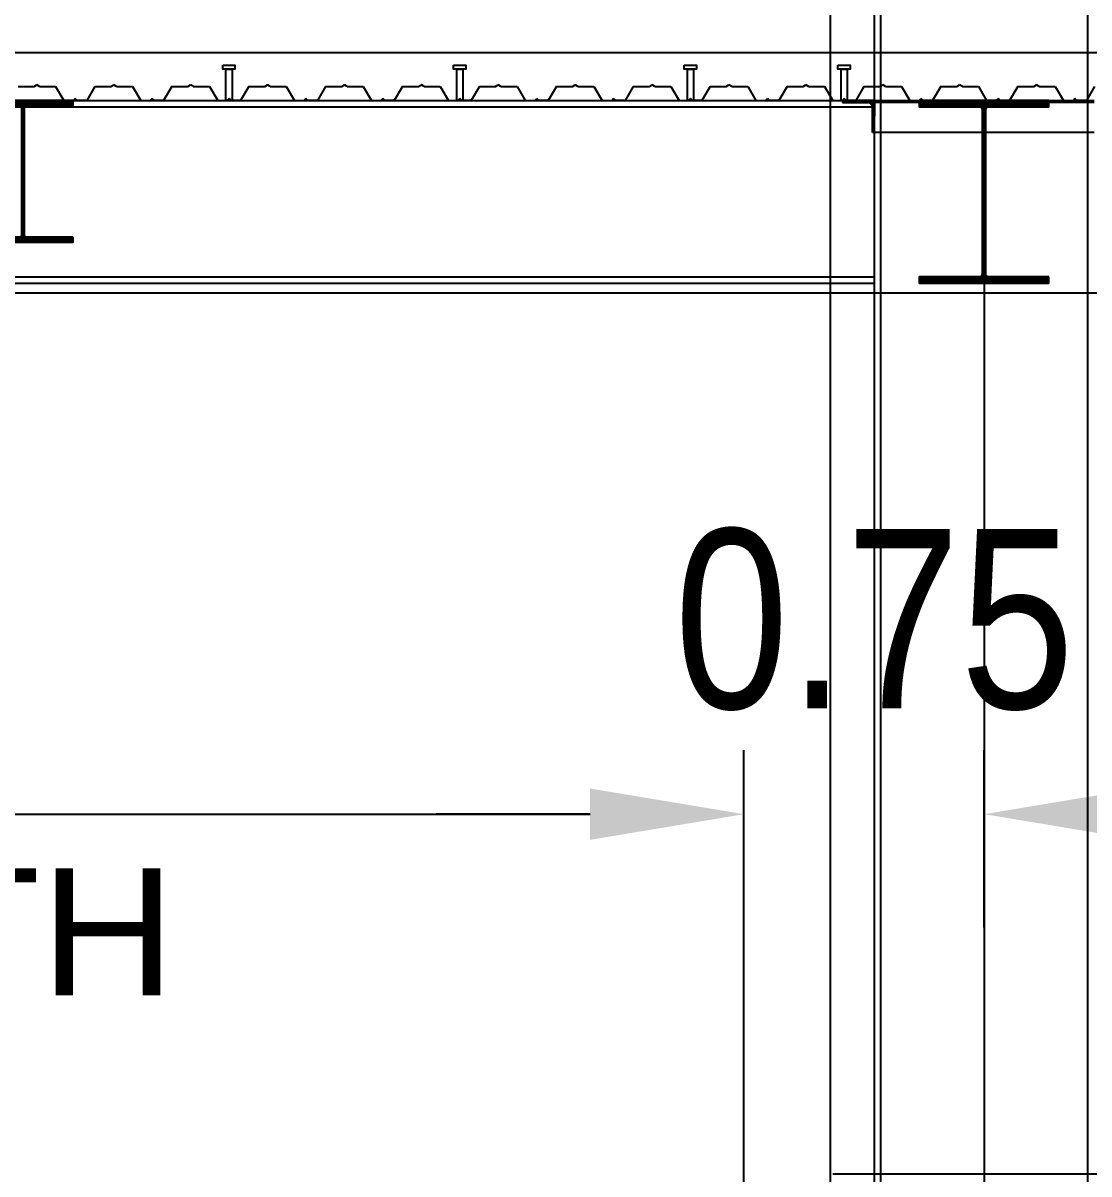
# Model space of a CAD drawing. Header units: millimetres. Extents: x 2148 to 2681, y 758 to 986.
# Drawn here: x 2214.775 to 2216.439, y 857.907 to 859.703 of the extents above; entities that cross this region are included whole.
import ezdxf

# ---------------------------------------------------------------- set-up
doc = ezdxf.new("R2010")
doc.units = ezdxf.units.MM
doc.linetypes.add('CENTER2', pattern=[28.575, 19.05, -3.175, 3.175, -3.175])
for name, color, linetype in [('D', 1, 'Continuous'), ('HATCH', 8, 'Continuous'), ('S_GRID LINES', 252, 'Continuous')]:
    doc.layers.add(name, color=color, linetype=linetype)
doc.styles.add('ARIALNW', font='ARIALN.TTF')
doc.styles.add('MMTX$0$ESMX$0$X-OPTA1D', font='x-opta1d')
doc.dimstyles.new('DIM 200', dxfattribs={"dimtxt": 0.36, "dimasz": 0.35, "dimexe": 0.1, "dimexo": 0, "dimgap": 0.08, "dimtad": 1, "dimlfac": 2, "dimrnd": 0.005, "dimzin": 1, "dimdsep": 46, "dimtxsty": 'ARIALNW', "dimcen": 0.09, "dimclrd": 6, "dimclre": 6, "dimclrt": 13, "dimadec": 0, "dimazin": 0, "dimtfac": 1, "dimtofl": 0, "dimtmove": 2, "dimatfit": 3, "dimfxl": 1, "dimtolj": 1, "dimtzin": 0, "dimarcsym": 0})

# ---------------------------------------------------------------- blocks, each defined once
blk = doc.blocks.new('*D2283')
at = {"layer": 'D', "color": 6, "lineweight": -2, "ltscale": 0.5, "transparency": 16777216}
for p, q in [((2216.5462, 859.6571), (2222.1587, 859.6571)), ((2222.0587, 858.1871), (2222.0587, 859.3771)), ((2216.0391, 857.9071), (2222.1587, 857.9071))]:
    blk.add_line(p, q, dxfattribs=at)
at = {"layer": 'D', "color": 6, "ltscale": 0.5, "transparency": 16777216}
for points in [[(2222.012, 859.3771), (2222.1054, 859.3771), (2222.0587, 859.6571)], [(2222.012, 858.1871), (2222.1054, 858.1871), (2222.0587, 857.9071)]]:
    blk.add_solid(points, dxfattribs=at)
at = {"layer": 'Defpoints', "color": 0, "ltscale": 0.5, "transparency": 16777216}
for p in [(2216.5462, 859.6571), (2222.0587, 859.6571), (2216.0391, 857.9071, 0)]:
    blk.add_point(p, dxfattribs=at)
at = {"layer": 'D', "color": 13, "ltscale": 0.5, "transparency": 16777216, "insert": (2221.7949, 858.7821), "char_height": 0.36, "attachment_point": 5, "rotation": 90, "style": 'ARIALNW'}
blk.add_mtext('\\A1;3.50', dxfattribs=at)
blk = doc.blocks.new('*D2285')
at = {"layer": 'D', "color": 6, "lineweight": -2, "transparency": 16777216}
for p, q in [((2212.1503, 857.29), (2212.1503, 858.5685)), ((2215.9004, 857.29), (2215.9004, 858.5685)), ((2212.3903, 858.4685), (2215.6604, 858.4685))]:
    blk.add_line(p, q, dxfattribs=at)
at = {"layer": 'D', "color": 6, "transparency": 16777216}
for points in [[(2212.3903, 858.5085), (2212.3903, 858.4285), (2212.1503, 858.4685)], [(2215.6604, 858.5085), (2215.6604, 858.4285), (2215.9004, 858.4685)]]:
    blk.add_solid(points, dxfattribs=at)
at = {"layer": 'Defpoints', "color": 0, "transparency": 16777216}
for p in [(2215.9004, 858.4685), (2212.1503, 857.29, 0), (2215.9004, 857.29, 0)]:
    blk.add_point(p, dxfattribs=at)
at = {"layer": 'D', "color": 13, "transparency": 16777216, "insert": (2214.0253, 858.6915), "char_height": 0.28, "attachment_point": 5, "style": 'ARIALNW'}
blk.add_mtext('\\A1;7.50', dxfattribs=at)
blk = doc.blocks.new('*D2287')
at = {"layer": 'D', "color": 6, "lineweight": -2, "transparency": 16777216}
for p, q in [((2215.9004, 858.2917), (2215.9004, 858.5685)), ((2216.2755, 858.2917), (2216.2755, 858.5685)), ((2215.6604, 858.4685), (2215.4204, 858.4685)), ((2216.5155, 858.4685), (2216.7555, 858.4685))]:
    blk.add_line(p, q, dxfattribs=at)
at = {"layer": 'D', "color": 6, "transparency": 16777216}
for points in [[(2215.6604, 858.5085), (2215.6604, 858.4285), (2215.9004, 858.4685)], [(2216.5155, 858.5085), (2216.5155, 858.4285), (2216.2755, 858.4685)]]:
    blk.add_solid(points, dxfattribs=at)
at = {"layer": 'Defpoints', "color": 0, "transparency": 16777216}
for p in [(2216.2755, 858.4685), (2215.9004, 858.2917), (2216.2755, 858.2917, 0)]:
    blk.add_point(p, dxfattribs=at)
at = {"layer": 'D', "color": 13, "transparency": 16777216, "insert": (2216.104, 858.7715), "char_height": 0.28, "attachment_point": 5, "style": 'ARIALNW'}
blk.add_mtext('\\A1;0.75', dxfattribs=at)

msp = doc.modelspace()

# ---------------------------------------------------------------- hatches: boundary and pattern name
at = {"layer": 'HATCH', "ltscale": 0.5}
h = msp.add_hatch(dxfattribs=at)
h.set_pattern_fill('ANSI31', color=256, scale=0.00775, style=0)
h.set_pattern_definition([(45, (64015.0322704, 2989.7111039), (-0.000685009694274, 0.000685009694274), [])])
edge = h.paths.add_edge_path()
edge.add_line((2214.8537737, 859.3689339), (2214.7806854, 859.3689339))
edge.add_arc((2214.7806854, 859.3719562), 0.0030223, 174.0972671, 270, ccw=False)
edge.add_line((2214.7776791, 859.372267), (2214.7776791, 859.5709758))
edge.add_arc((2214.7806854, 859.5712866), 0.0030223, 89.6345547, 185.9027329, ccw=False)
edge.add_line((2214.7807047, 859.5743089), (2214.8537737, 859.5743089))
edge.add_line((2214.8537737, 859.5743089), (2214.8537737, 859.5820589))
edge.add_line((2214.8537737, 859.5820589), (2214.6971438, 859.5820589))
edge.add_line((2214.6971438, 859.5820589), (2214.6971438, 859.5743089))
edge.add_line((2214.6971438, 859.5743089), (2214.7700002, 859.5743089))
edge.add_arc((2214.7700195, 859.5712866), 0.0030223, -4.2920933, 90.3654453, ccw=False)
edge.add_line((2214.7730333, 859.5710605), (2214.7730333, 859.3721824))
edge.add_arc((2214.7700195, 859.3719562), 0.0030223, -89.9999999, 4.2920934, ccw=False)
edge.add_line((2214.7700195, 859.3689339), (2214.6971438, 859.3689339))
edge.add_line((2214.6971438, 859.3689339), (2214.6971438, 859.3611839))
edge.add_line((2214.6971438, 859.3611839), (2214.8537737, 859.3611839))
edge.add_line((2214.8537737, 859.3611839), (2214.8537737, 859.3689339))
h = msp.add_hatch(dxfattribs=at)
h.set_pattern_fill('ANSI31', color=256, scale=0.01, style=0)
h.set_pattern_definition([(45, (81967.5428316, 3608.1356654), (-0.000883883476483, 0.000883883476483), [])])
h.paths.add_polyline_path([(2216.1040357, 859.5790589), (2216.0946058, 859.5790589, -0.318843232), (2216.1008998, 859.5726456), (2216.1008998, 859.5320591), (2216.1038998, 859.5320591)])
h.paths.add_polyline_path([(2216.0540322, 859.5820589), (2216.0540322, 859.5790589), (2216.1040357, 859.5790589), (2216.1040443, 859.5820589)])
h = msp.add_hatch(dxfattribs=at)
h.set_pattern_fill('ANSI31', color=256, scale=0.01, style=0)
h.set_pattern_definition([(45, (81958.5419648, 3608.1356654), (-0.000883883476483, 0.000883883476483), [])])
edge = h.paths.add_edge_path()
edge.add_line((2216.3761626, 859.3070589), (2216.2818552, 859.3070589))
edge.add_arc((2216.2818552, 859.3109586), 0.0038997, 174.0972671, 270, ccw=False)
edge.add_line((2216.2779761, 859.3113597), (2216.2779761, 859.5677582))
edge.add_arc((2216.2818552, 859.5681592), 0.0038997, 89.6345547, 185.9027329, ccw=False)
edge.add_line((2216.28188, 859.5720589), (2216.3761626, 859.5720589))
edge.add_line((2216.3761626, 859.5720589), (2216.3761626, 859.5820589))
edge.add_line((2216.3761626, 859.5820589), (2216.1740595, 859.5820589))
edge.add_line((2216.1740595, 859.5820589), (2216.1740595, 859.5720589))
edge.add_line((2216.1740595, 859.5720589), (2216.2680678, 859.5720589))
edge.add_arc((2216.2680927, 859.5681592), 0.0038997, -4.2920933, 90.3654453, ccw=False)
edge.add_line((2216.2719815, 859.5678674), (2216.2719815, 859.3112505))
edge.add_arc((2216.2680927, 859.3109586), 0.0038997, -90, 4.2920933, ccw=False)
edge.add_line((2216.2680927, 859.3070589), (2216.1740595, 859.3070589))
edge.add_line((2216.1740595, 859.3070589), (2216.1740595, 859.2970589))
edge.add_line((2216.1740595, 859.2970589), (2216.3761626, 859.2970589))
edge.add_line((2216.3761626, 859.2970589), (2216.3761626, 859.3070589))

# ---------------------------------------------------------------- linework, layer by layer
at = {"layer": 'D', "color": 3, "ltscale": 0.5}
for p, q in [((2216.1040443, 856.8141603, 0), (2216.1040443, 861.6240607, 0)), ((2216.1140443, 856.8141603, 0), (2216.1140443, 861.6240607, 0)), ((2216.4370241, 853.1570589, 0), (2216.4370241, 861.5819577, 0))]:
    msp.add_line(p, q, dxfattribs=at)
at = {"layer": 'D', "ltscale": 0.5}
for p, q in [((2203.0150672, 859.6570589, 0), (2216.0390619, 859.6570589, 0)), ((2212.0150672, 859.6570589, 0), (2216.5461809, 859.6570589, 0)), ((2211.9470241, 859.5820589, 0), (2216.1040443, 859.5820589, 0)), ((2216.0540322, 859.5820589, 0), (2216.0540322, 859.5790589, 0)), ((2216.4470241, 859.5790589, 0), (2216.0540322, 859.5790589, 0)), ((2216.1008998, 859.5320591, 0), (2216.1008998, 859.5726456, 0)), ((2211.9470241, 859.5720589, 0), (2216.1040443, 859.5720589, 0)), ((2216.4470241, 859.5320591, 0), (2216.1008998, 859.5320591, 0)), ((2211.9470241, 859.3070589, 0), (2216.1040443, 859.3070589, 0)), ((2211.9470241, 859.2970589, 0), (2216.1040443, 859.2970589, 0))]:
    msp.add_line(p, q, dxfattribs=at)
at = {"layer": 'D', "color": 3, "ltscale": 0.5, "elevation": 0}
for points in [[(2214.8537737, 859.3689339), (2214.7806854, 859.3689339, -0.444720244), (2214.7776791, 859.372267), (2214.7776791, 859.5709758, -0.446631522), (2214.7807047, 859.5743089), (2214.8537737, 859.5743089), (2214.8537737, 859.5820589), (2214.6971438, 859.5820589), (2214.6971438, 859.5743089), (2214.7700002, 859.5743089, -0.438228127), (2214.7730333, 859.5710605), (2214.7730333, 859.3721824, -0.436328672), (2214.7700195, 859.3689339), (2214.6971438, 859.3689339), (2214.6971438, 859.3611839), (2214.8537737, 859.3611839)], [(2216.3761626, 859.3070589), (2216.2818552, 859.3070589, -0.444720244), (2216.2779761, 859.3113597), (2216.2779761, 859.5677582, -0.446631522), (2216.28188, 859.5720589), (2216.3761626, 859.5720589), (2216.3761626, 859.5820589), (2216.1740595, 859.5820589), (2216.1740595, 859.5720589), (2216.2680678, 859.5720589, -0.438228127), (2216.2719815, 859.5678674), (2216.2719815, 859.3112505, -0.436328672), (2216.2680927, 859.3070589), (2216.1740595, 859.3070589), (2216.1740595, 859.2970589), (2216.3761626, 859.2970589)]]:
    msp.add_lwpolyline(points, format="xyb", close=True, dxfattribs=at)
at = {"layer": 'D', "ltscale": 0.5}
msp.add_arc((2216.0932354, 859.5714189, 0), 0.0077619, 9.0929731, 79.8310934, dxfattribs=at)
at = {"layer": 'HATCH', "linetype": 'ByBlock', "ltscale": 0.5}
for p, q in [((2216.0353786, 853.1570589, 0), (2216.0353786, 861.7747601, 0)), ((2212.0150672, 859.2820589, 0), (2216.5461809, 859.2820589, 0))]:
    msp.add_line(p, q, dxfattribs=at)
at = {"layer": 'HATCH', "ltscale": 0.5}
for p, q in [((2214.7676535, 859.6042302, 0), (2214.7926535, 859.6042302, 0)), ((2214.7926535, 859.6042302, 0), (2214.7969669, 859.6065789, -0.0000002)), ((2214.8012802, 859.6042302, 0), (2214.7969669, 859.6065789, -0.0000002)), ((2214.8012802, 859.6042302, 0), (2214.8262802, 859.6042302, 0)), ((2214.8262802, 859.6042302, 0), (2214.8391407, 859.5820589, 0)), ((2214.8876604, 859.6042302, 0), (2214.8747999, 859.5820589, 0)), ((2214.8876604, 859.6042302, 0), (2214.9126604, 859.6042302, 0)), ((2214.9126604, 859.6042302, 0), (2214.9169738, 859.6065789, -0.0000002)), ((2214.9212871, 859.6042302, 0), (2214.9169738, 859.6065789, -0.0000002)), ((2214.9212871, 859.6042302, 0), (2214.9462871, 859.6042302, 0)), ((2214.9462871, 859.6042302, 0), (2214.9591476, 859.5820589, 0)), ((2215.0076673, 859.6042302, 0), (2214.9948068, 859.5820589, 0)), ((2215.0076673, 859.6042302, 0), (2215.0326673, 859.6042302, 0)), ((2215.0326673, 859.6042302, 0), (2215.0369807, 859.6065789, -0.0000002)), ((2215.041294, 859.6042302, 0), (2215.0369807, 859.6065789, -0.0000002)), ((2215.041294, 859.6042302, 0), (2215.066294, 859.6042302, 0)), ((2215.066294, 859.6042302, 0), (2215.0791546, 859.5820589, 0)), ((2215.1276743, 859.6042302, 0), (2215.1148138, 859.5820589, 0)), ((2215.1276743, 859.6042302, 0), (2215.1526743, 859.6042302, 0)), ((2215.1526743, 859.6042302, 0), (2215.1569876, 859.6065789, -0.0000002)), ((2215.161301, 859.6042302, 0), (2215.1569876, 859.6065789, -0.0000002)), ((2215.161301, 859.6042302, 0), (2215.186301, 859.6042302, 0)), ((2215.186301, 859.6042302, 0), (2215.1991615, 859.5820589, 0)), ((2215.2476812, 859.6042302, 0), (2215.2348207, 859.5820589, 0)), ((2215.2476812, 859.6042302, 0), (2215.2726812, 859.6042302, 0)), ((2215.2726812, 859.6042302, 0), (2215.2769945, 859.6065789, -0.0000002)), ((2215.2813079, 859.6042302, 0), (2215.2769945, 859.6065789, -0.0000002)), ((2215.2813079, 859.6042302, 0), (2215.3063079, 859.6042302, 0)), ((2215.3063079, 859.6042302, 0), (2215.3191684, 859.5820589, 0)), ((2215.3676881, 859.6042302, 0), (2215.3548276, 859.5820589, 0)), ((2215.3676881, 859.6042302, 0), (2215.3926881, 859.6042302, 0)), ((2215.3926881, 859.6042302, 0), (2215.3970014, 859.6065789, -0.0000002)), ((2215.4013148, 859.6042302, 0), (2215.3970014, 859.6065789, -0.0000002)), ((2215.4013148, 859.6042302, 0), (2215.4263148, 859.6042302, 0)), ((2215.4263148, 859.6042302, 0), (2215.4391753, 859.5820589, 0)), ((2215.487695, 859.6042302, 0), (2215.4748345, 859.5820589, 0)), ((2215.487695, 859.6042302, 0), (2215.512695, 859.6042302, 0)), ((2215.512695, 859.6042302, 0), (2215.5170084, 859.6065789, -0.0000002)), ((2215.5213217, 859.6042302, 0), (2215.5170084, 859.6065789, -0.0000002)), ((2215.5213217, 859.6042302, 0), (2215.5463217, 859.6042302, 0)), ((2215.5463217, 859.6042302, 0), (2215.5591822, 859.5820589, 0)), ((2215.6077019, 859.6042302, 0), (2215.5948414, 859.5820589, 0)), ((2215.6077019, 859.6042302, 0), (2215.6327019, 859.6042302, 0)), ((2215.6327019, 859.6042302, 0), (2215.6370153, 859.6065789, -0.0000002)), ((2215.6413286, 859.6042302, 0), (2215.6370153, 859.6065789, -0.0000002)), ((2215.6413286, 859.6042302, 0), (2215.6663286, 859.6042302, 0)), ((2215.6663286, 859.6042302, 0), (2215.6791891, 859.5820589, 0)), ((2215.7277088, 859.6042302, 0), (2215.7148483, 859.5820589, 0)), ((2215.7277088, 859.6042302, 0), (2215.7527088, 859.6042302, 0)), ((2215.7527088, 859.6042302, 0), (2215.7570222, 859.6065789, -0.0000002)), ((2215.7613356, 859.6042302, 0), (2215.7570222, 859.6065789, -0.0000002)), ((2215.7613356, 859.6042302, 0), (2215.7863356, 859.6042302, 0)), ((2215.7863356, 859.6042302, 0), (2215.7991961, 859.5820589, 0)), ((2215.8477158, 859.6042302, 0), (2215.8348553, 859.5820589, 0)), ((2215.8477158, 859.6042302, 0), (2215.8727158, 859.6042302, 0)), ((2215.8727158, 859.6042302, 0), (2215.8770291, 859.6065789, -0.0000002)), ((2215.8813425, 859.6042302, 0), (2215.8770291, 859.6065789, -0.0000002)), ((2215.8813425, 859.6042302, 0), (2215.9063425, 859.6042302, 0)), ((2215.9063425, 859.6042302, 0), (2215.919203, 859.5820589, 0)), ((2215.9677227, 859.6042302, 0), (2215.9548622, 859.5820589, 0)), ((2215.9677227, 859.6042302, 0), (2215.9927227, 859.6042302, 0)), ((2215.9927227, 859.6042302, 0), (2215.997036, 859.6065789, -0.0000002)), ((2216.0013494, 859.6042302, 0), (2215.997036, 859.6065789, -0.0000002)), ((2216.0013494, 859.6042302, 0), (2216.0263494, 859.6042302, 0)), ((2216.0263494, 859.6042302, 0), (2216.0392099, 859.5820589, 0)), ((2216.0877296, 859.6042302, 0), (2216.0748691, 859.5820589, 0)), ((2216.0877296, 859.6042302, 0), (2216.1127296, 859.6042302, 0)), ((2216.1127296, 859.6042302, 0), (2216.1170429, 859.6065789, -0.0000002)), ((2216.1213563, 859.6042302, 0), (2216.1170429, 859.6065789, -0.0000002)), ((2216.1213563, 859.6042302, 0), (2216.1463563, 859.6042302, 0)), ((2216.1463563, 859.6042302, 0), (2216.1592168, 859.5820589, 0)), ((2216.2077365, 859.6042302, 0), (2216.194876, 859.5820589, 0)), ((2216.2077365, 859.6042302, 0), (2216.2327365, 859.6042302, 0)), ((2216.2327365, 859.6042302, 0), (2216.2370499, 859.6065789, -0.0000002)), ((2216.2413632, 859.6042302, 0), (2216.2370499, 859.6065789, -0.0000002)), ((2216.2413632, 859.6042302, 0), (2216.2663632, 859.6042302, 0)), ((2216.2663632, 859.6042302, 0), (2216.2792237, 859.5820589, 0)), ((2216.3277434, 859.6042302, 0), (2216.3148829, 859.5820589, 0)), ((2216.3277434, 859.6042302, 0), (2216.3527434, 859.6042302, 0)), ((2216.3527434, 859.6042302, 0), (2216.3570568, 859.6065789, -0.0000002)), ((2216.3613701, 859.6042302, 0), (2216.3570568, 859.6065789, -0.0000002)), ((2216.3613701, 859.6042302, 0), (2216.3863701, 859.6042302, 0)), ((2216.3863701, 859.6042302, 0), (2216.3992306, 859.5820589, 0)), ((2216.4477503, 859.6042302, 0), (2216.4348898, 859.5820589, 0)), ((2214.8391407, 859.5820589, 0), (2214.8539987, 859.5820589, 0)), ((2214.8539987, 859.5820589, 0), (2214.8569703, 859.5853369, -0.0000002)), ((2214.8599419, 859.5820589, 0), (2214.8569703, 859.5853369, -0.0000002)), ((2214.8747999, 859.5820589, 0), (2214.8599419, 859.5820589, 0)), ((2214.9591476, 859.5820589, 0), (2214.9740056, 859.5820589, 0)), ((2214.9740056, 859.5820589, 0), (2214.9769772, 859.5853369, -0.0000002)), ((2214.9799488, 859.5820589, 0), (2214.9769772, 859.5853369, -0.0000002)), ((2214.9948068, 859.5820589, 0), (2214.9799488, 859.5820589, 0)), ((2215.0791546, 859.5820589, 0), (2215.0940126, 859.5820589, 0)), ((2215.0940126, 859.5820589, 0), (2215.0969842, 859.5853369, -0.0000002)), ((2215.0999558, 859.5820589, 0), (2215.0969842, 859.5853369, -0.0000002)), ((2215.1148138, 859.5820589, 0), (2215.0999558, 859.5820589, 0)), ((2215.1991615, 859.5820589, 0), (2215.2140195, 859.5820589, 0)), ((2215.2140195, 859.5820589, 0), (2215.2169911, 859.5853369, -0.0000002)), ((2215.2199627, 859.5820589, 0), (2215.2169911, 859.5853369, -0.0000002)), ((2215.2348207, 859.5820589, 0), (2215.2199627, 859.5820589, 0)), ((2215.3191684, 859.5820589, 0), (2215.3340264, 859.5820589, 0)), ((2215.3340264, 859.5820589, 0), (2215.336998, 859.5853369, -0.0000002)), ((2215.3399696, 859.5820589, 0), (2215.336998, 859.5853369, -0.0000002)), ((2215.3548276, 859.5820589, 0), (2215.3399696, 859.5820589, 0)), ((2215.4391753, 859.5820589, 0), (2215.4540333, 859.5820589, 0)), ((2215.4540333, 859.5820589, 0), (2215.4570049, 859.5853369, -0.0000002)), ((2215.4599765, 859.5820589, 0), (2215.4570049, 859.5853369, -0.0000002)), ((2215.4748345, 859.5820589, 0), (2215.4599765, 859.5820589, 0)), ((2215.5591822, 859.5820589, 0), (2215.5740402, 859.5820589, 0)), ((2215.5740402, 859.5820589, 0), (2215.5770118, 859.5853369, -0.0000002)), ((2215.5799834, 859.5820589, 0), (2215.5770118, 859.5853369, -0.0000002)), ((2215.5948414, 859.5820589, 0), (2215.5799834, 859.5820589, 0)), ((2215.6791891, 859.5820589, 0), (2215.6940471, 859.5820589, 0)), ((2215.6940471, 859.5820589, 0), (2215.6970187, 859.5853369, -0.0000002)), ((2215.6999903, 859.5820589, 0), (2215.6970187, 859.5853369, -0.0000002)), ((2215.7148483, 859.5820589, 0), (2215.6999903, 859.5820589, 0)), ((2215.7991961, 859.5820589, 0), (2215.8140541, 859.5820589, 0)), ((2215.8140541, 859.5820589, 0), (2215.8170257, 859.5853369, -0.0000002)), ((2215.8199973, 859.5820589, 0), (2215.8170257, 859.5853369, -0.0000002)), ((2215.8348553, 859.5820589, 0), (2215.8199973, 859.5820589, 0)), ((2215.919203, 859.5820589, 0), (2215.934061, 859.5820589, 0)), ((2215.934061, 859.5820589, 0), (2215.9370326, 859.5853369, -0.0000002)), ((2215.9400042, 859.5820589, 0), (2215.9370326, 859.5853369, -0.0000002)), ((2215.9548622, 859.5820589, 0), (2215.9400042, 859.5820589, 0)), ((2216.0392099, 859.5820589, 0), (2216.0540679, 859.5820589, 0)), ((2216.0540322, 859.5820589, 0), (2216.4470241, 859.5820589, 0)), ((2216.0540322, 859.5790589, 0), (2216.0946058, 859.5790589, 0)), ((2216.0540679, 859.5820589, 0), (2216.0570395, 859.5853369, -0.0000002)), ((2216.0600111, 859.5820589, 0), (2216.0570395, 859.5853369, -0.0000002)), ((2216.0748691, 859.5820589, 0), (2216.0600111, 859.5820589, 0)), ((2216.1040443, 859.5820589, 0), (2216.1038998, 859.5320591, 0)), ((2216.1592168, 859.5820589, 0), (2216.1740748, 859.5820589, 0)), ((2216.1740748, 859.5820589, 0), (2216.1770464, 859.5853369, -0.0000002)), ((2216.180018, 859.5820589, 0), (2216.1770464, 859.5853369, -0.0000002)), ((2216.194876, 859.5820589, 0), (2216.180018, 859.5820589, 0)), ((2216.2792237, 859.5820589, 0), (2216.2940817, 859.5820589, 0)), ((2216.2940817, 859.5820589, 0), (2216.2970533, 859.5853369, -0.0000002)), ((2216.3000249, 859.5820589, 0), (2216.2970533, 859.5853369, -0.0000002)), ((2216.3148829, 859.5820589, 0), (2216.3000249, 859.5820589, 0)), ((2216.3992306, 859.5820589, 0), (2216.4140886, 859.5820589, 0)), ((2216.4140886, 859.5820589, 0), (2216.4170602, 859.5853369, -0.0000002)), ((2216.4200318, 859.5820589, 0), (2216.4170602, 859.5853369, -0.0000002)), ((2216.4348898, 859.5820589, 0), (2216.4200318, 859.5820589, 0)), ((2216.1038998, 859.5320591, 0), (2216.1008998, 859.5320591, 0))]:
    msp.add_line(p, q, dxfattribs=at)
at = {"layer": 'HATCH', "ltscale": 0.5, "elevation": 0}
for points in [[(2215.0871745, 859.6370336), (2215.1061813, 859.6370336), (2215.1061813, 859.6309804), (2215.0871745, 859.6309804)], [(2215.0921462, 859.6309804), (2215.1015844, 859.6309804), (2215.1015844, 859.5820589), (2215.0921462, 859.5820589)], [(2215.4471953, 859.6370336), (2215.4662021, 859.6370336), (2215.4662021, 859.6309804), (2215.4471953, 859.6309804)], [(2215.452167, 859.6309804), (2215.4616052, 859.6309804), (2215.4616052, 859.5820589), (2215.452167, 859.5820589)], [(2215.807216, 859.6370336), (2215.8262228, 859.6370336), (2215.8262228, 859.6309804), (2215.807216, 859.6309804)], [(2215.8121877, 859.6309804), (2215.8216259, 859.6309804), (2215.8216259, 859.5820589), (2215.8121877, 859.5820589)], [(2216.0472299, 859.6370336), (2216.0662367, 859.6370336), (2216.0662367, 859.6309804), (2216.0472299, 859.6309804)], [(2216.0522016, 859.6309804), (2216.0616398, 859.6309804), (2216.0616398, 859.5820589), (2216.0522016, 859.5820589)]]:
    msp.add_lwpolyline(points, close=True, dxfattribs=at)
msp.add_lwpolyline([(2216.1040443, 859.5820589), (2216.0540322, 859.5820589)], dxfattribs=at)
at = {"layer": 'S_GRID LINES', "linetype": 'CENTER2', "ltscale": 0.2}
msp.add_line((2216.2756039, 865.1609897, 0), (2216.2755365, 852.2820589, 0), dxfattribs=at)

# ---------------------------------------------------------------- texts
at = {"color": 2, "style": 'MMTX$0$ESMX$0$X-OPTA1D', "text_generation_flag": 6, "width": 1.1}
msp.add_text('RAMP WIDTH', height=0.19845, rotation=180, dxfattribs=at).set_placement((2213.1322341, 858.1856694, -0.0000001))

# ---------------------------------------------------------------- dimensions: what is measured, and where the dimension line sits
at = {"layer": 'D', "ltscale": 0.5}
dim = msp.add_linear_dim(base=(2222.0586899, 859.6570589, 0), p1=(2216.0390619, 857.9070589, 0.0000001), p2=(2216.5461809, 859.6570589, 0), angle=90, dimstyle='DIM 200', override={"dimasz": 0.28, "dimfxl": 0.18}, dxfattribs=at)
dim.commit()
dim.dimension.update_dxf_attribs({"geometry": '*D2283', "text_midpoint": (2221.7948836, 858.7820589, 0)})
at = {"layer": 'D'}
dim = msp.add_linear_dim(base=(2216.2755365, 858.4685, 0), p1=(2215.9003883, 858.2916925, 0), p2=(2216.2755365, 858.2916925, 0), dimstyle='DIM 200', override={"dimtxt": 0.28, "dimasz": 0.24, "dimfxl": 0.03}, dxfattribs=at)
dim.commit()
dim.dimension.update_dxf_attribs({"geometry": '*D2287', "text_midpoint": (2216.1040443, 858.7714977, 0), "dimtype": 160})
dim = msp.add_linear_dim(base=(2215.9003883, 858.4685, 0), p1=(2212.150298, 857.2899926, 0), p2=(2215.9003883, 857.2899926, 0), dimstyle='DIM 200', override={"dimtxt": 0.28, "dimasz": 0.24, "dimfxl": 0.03}, dxfattribs=at)
dim.commit()
dim.dimension.update_dxf_attribs({"geometry": '*D2285', "text_midpoint": (2214.0253432, 858.6914604, 0)})

doc.saveas('drawing.dxf')
